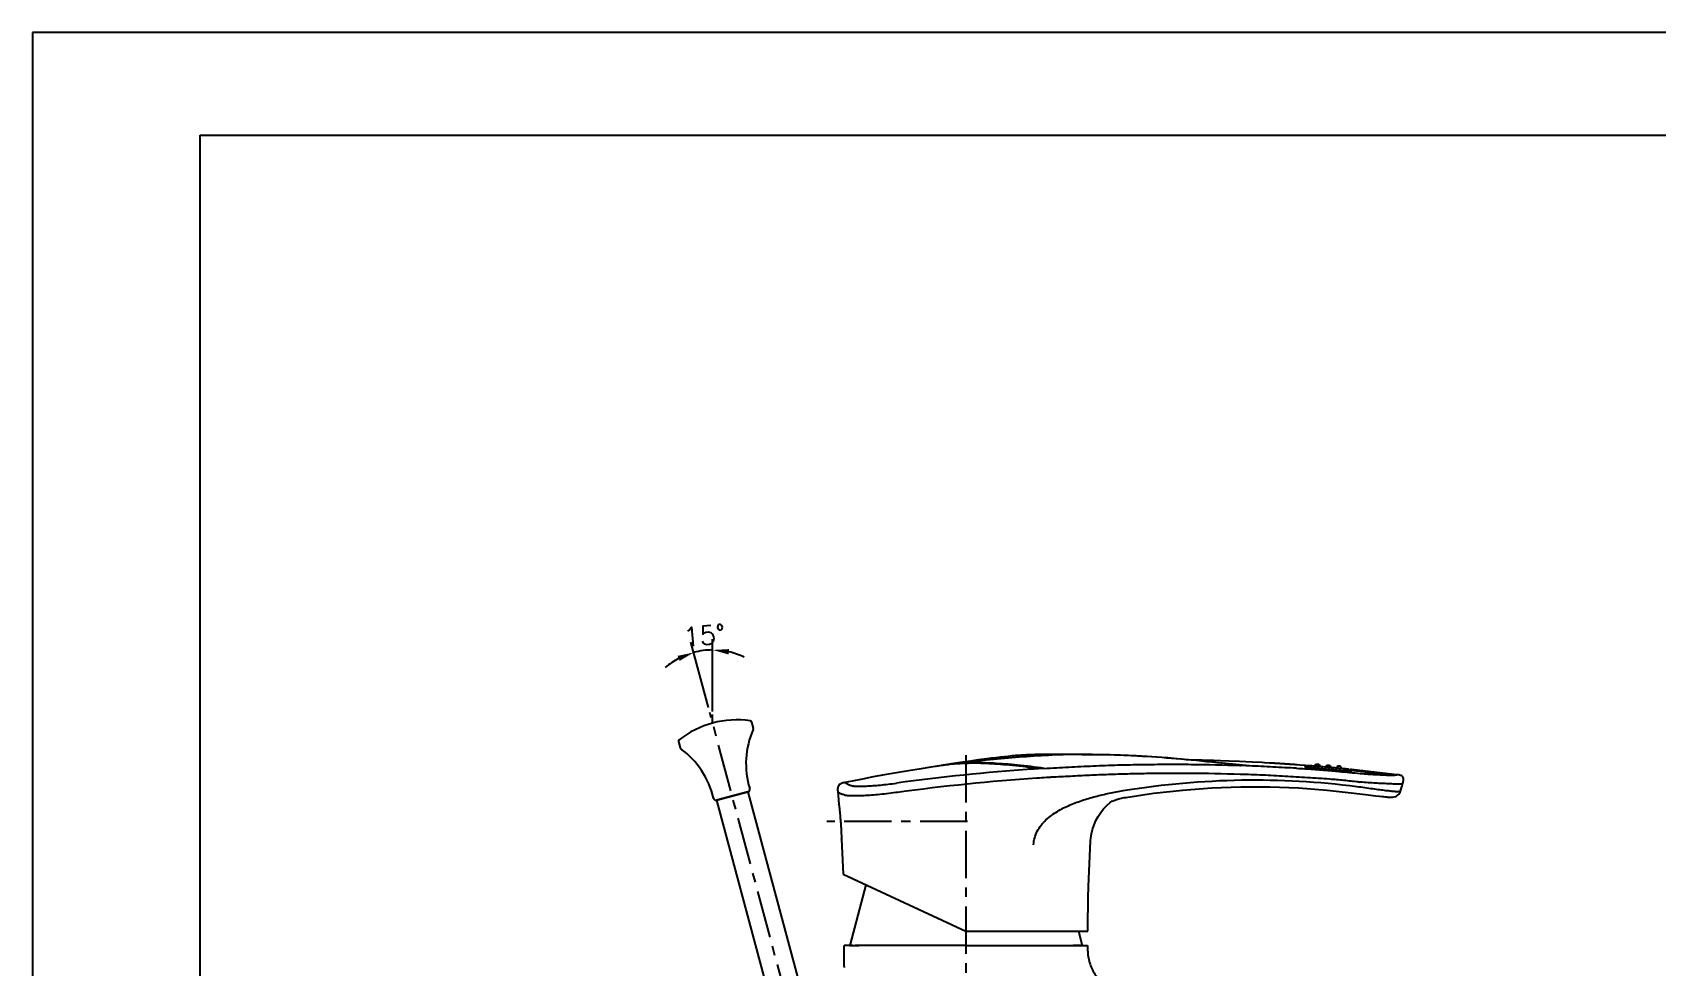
# Model space of a CAD drawing. Extents: x 8253 to 8847, y -4641 to -4221.
# Drawn here: x 8253.4 to 8553.8, y -4393.5 to -4220.5 of the extents above; entities that cross this region are included whole.
import ezdxf

# ---------------------------------------------------------------- set-up
doc = ezdxf.new("R2010")
doc.units = 0
doc.header["$LTSCALE"] = 7
doc.header["$MEASUREMENT"] = 0
doc.linetypes.add('CENTER', pattern=[2, 1.25, -0.25, 0.25, -0.25])
doc.layers.get('0').update_dxf_attribs({"color": 2, "linetype": 'CONTINUOUS'})
for name, color, linetype in [('08_ALL_FEATURES', 7, 'CONTINUOUS'), ('7_ALL_FEATURES', 7, 'CONTINUOUS'), ('CL', 1, 'CENTER'), ('D', 2, 'CONTINUOUS'), ('DWG', 7, 'CONTINUOUS'), ('HT', 3, 'CONTINUOUS')]:
    doc.layers.add(name, color=color, linetype=linetype)
doc.styles.add('GHS', font='ROMANS', dxfattribs={"bigfont": 'GHS'})

# ---------------------------------------------------------------- blocks, each defined once
blk = doc.blocks.new('BORDER')
for p, q in [((1.00000000000004, 1.00000000000004), (0, 1.00000000000004)), ((0, 1.00000000000004), (0, 0))]:
    blk.add_line(p, q)
blk = doc.blocks.new('A$C64ddfe83')
at = {"color": 7, "linetype": 'Continuous'}
for centre, start, end in [((46.62721072028216, 15.82085188850033), 0, 85.6075426342377), ((54.62721072028216, 15.11036807450182), 0, 84.33465805355719), ((55.22721072028071, 15.05378715740153), 84.19860204701243, 180)]:
    blk.add_arc(centre, 0.3, start, end, dxfattribs=at)
for points in [[(46.92815539648291, 15.79719954620123), (46.92721072028144, 15.77346236470112)], [(47.01523212398024, 15.98574591060242), (46.99920350338289, 15.96843085370165), (46.95985836858017, 15.90956056940195), (46.93547814558042, 15.84340595040157), (46.92815539648291, 15.79719954620123)], [(47.25170655798138, 16.07246062600098), (47.18119727218073, 16.06991264520184), (47.11305243638344, 16.05089324190158), (47.05122835618386, 16.01642370260197), (47.01523212398024, 15.98574591060242)], [(48.92721072028144, 16.3776004452011), (48.93058679388196, 16.37758904720249), (48.93441215748317, 16.37754858190237), (48.93869098918367, 16.37746863130087), (48.94338772728224, 16.37733868120267), (48.94849620398236, 16.3771471680011), (48.95401025198225, 16.37688171380069), (48.96025130818089, 16.37650757040137), (48.96579538648075, 16.37610944570042), (48.97319923078248, 16.37548101010179), (48.98130450938334, 16.37466569450044), (48.98868511068213, 16.37380695400134), (48.99937672538363, 16.37236510410185), (49.00945771658007, 16.37078948770068), (49.02063786808139, 16.36879426450105), (49.0331514623831, 16.36624812930131), (49.04594498438382, 16.36329806160211), (49.05908537348296, 16.35989607640295), (49.06497133958328, 16.3582479375018), (49.07166445278199, 16.35627895860125), (49.07949139848279, 16.35384680490097), (49.08889982318215, 16.35073534570256), (49.10052274888221, 16.3466025143025), (49.1152882721799, 16.34087880050174), (49.13461044968062, 16.33255687420206), (49.16072314868143, 16.3197225390013), (49.19722724518215, 16.29842235090109), (49.24965395768231, 16.25973963280194), (49.27265581858228, 16.23908029820086), (49.297973893983, 16.21306231940252), (49.32765813698279, 16.17700296100156), (49.35965189338094, 16.12858775930181), (49.3817636826825, 16.08588295610207), (49.40289610398031, 16.03162452060133), (49.4196130121818, 15.9644335203011), (49.42715389018122, 15.88513880930259)], [(50.44317718388265, 15.8018906988018), (50.4454295814794, 15.81029018830122), (50.46996969608153, 15.87886138140129), (50.49746184897958, 15.93211791500289), (50.52433005778221, 15.97266834270158), (50.54888903488245, 16.0034620512015), (50.57059284048228, 16.02701025070201), (50.59416660928036, 16.04948462720131), (50.63080227568207, 16.07921678500134), (50.65948265008046, 16.09882966250188), (50.68208734938162, 16.11233999060278), (50.70015112848341, 16.12201861700123), (50.72711581028125, 16.13476428030117), (50.75521081588158, 16.1460330036025), (50.77526685238263, 16.15290206870122), (50.79020798607962, 16.15741221150165), (50.80173805178129, 16.16054877420174), (50.81857417978244, 16.16460357390133), (50.83437411358318, 16.16785391950179), (50.84646716238058, 16.16998555490136), (50.86053036278099, 16.17208192740145), (50.87271482138021, 16.17356946910149), (50.88386132748201, 16.17466543010232), (50.89436327298245, 16.17546802310244), (50.90395343748241, 16.17600695050169), (50.9126455836813, 16.17633595640291), (50.92040933528187, 16.1765018836013), (50.92721072028144, 16.17654814460184)], [(50.81244832348239, 15.7692521980025), (50.63294292518185, 15.78515643660285)], [(51.30887887957942, 15.72488077880189), (51.05516600438204, 15.74762986740097), (50.81244832348239, 15.7692521980025)], [(50.92721072028144, 16.17654814460184), (50.93364233978355, 16.17650677710117), (50.94089118048214, 16.17636095460148), (50.9490558580801, 16.17607070660233), (50.9581470313824, 16.17559017150052), (50.96804043978045, 16.17487829020138), (50.97888908548339, 16.17387032040278), (50.99091270678036, 16.17247359960129), (51.0026652479828, 16.17082196980118), (51.01621750768027, 16.16856216040105), (51.02965145908092, 16.1659415396025), (51.04965474158234, 16.16132382640171), (51.06416470578188, 16.15742609780136), (51.08292645138135, 16.15168245300083), (51.10830759888267, 16.14259955870148), (51.12869796618179, 16.13415374960096), (51.15566735538232, 16.12130376950154), (51.1770071641804, 16.10967830590198), (51.20436691418217, 16.09270249600195), (51.23574080978142, 16.07000612700176), (51.25927943958231, 16.05035339560163), (51.28762281178206, 16.02310712120197), (51.32128168398049, 15.98429491650131), (51.35344123558025, 15.93794353070189), (51.37735708928085, 15.89419061860099), (51.40052671618105, 15.83770635270048), (51.41903428638034, 15.76660135000202), (51.42578515038258, 15.71424630400179)], [(51.56915721458063, 15.70138294980279), (51.30887887957942, 15.72488077880189)], [(52.06564388778133, 15.65609699790184), (51.56915721458063, 15.70138294980279)], [(52.2706230594813, 15.63721792040087), (52.06564388778133, 15.65609699790184)], [(52.98048626678064, 15.57098078730269), (52.2706230594813, 15.63721792040087)], [(52.92721072028144, 15.99307472070177), (52.91940903488285, 15.99302545150204), (52.9093509645827, 15.99279793610185), (52.89848025388346, 15.99231956810036), (52.88724439098223, 15.99156427400158), (52.87572985458246, 15.99051404270176), (52.86389679217973, 15.98914300790057), (52.85177232637943, 15.98743073730293), (52.83942102597939, 15.9853651127014), (52.82683030058251, 15.9829235522011), (52.8140189217811, 15.98008805670179), (52.80098036908021, 15.97683440980109), (52.78770733278361, 15.97313552030209), (52.77419401938096, 15.96896166090301), (52.76043656188267, 15.96428037340229), (52.74643982438283, 15.95905886960099), (52.73222976208126, 15.95327013790302), (52.717837602082, 15.94688884800053), (52.70329656918329, 15.9398903145011), (52.6886419779803, 15.93225055230141), (52.67390856608108, 15.92394471310035), (52.65912645388016, 15.91494388110186), (52.64432807257981, 15.90521797320253), (52.62954963547963, 15.8947363963016), (52.61483143338046, 15.88346811560041), (52.60021814778156, 15.87138172890263), (52.58575933298198, 15.85844569040273), (52.5715158277817, 15.84463459790277), (52.55755546998262, 15.82993404580156), (52.54394110137946, 15.81434208970131), (52.53073642508025, 15.79786229490128), (52.51800712218028, 15.78050238900141), (52.50582065168055, 15.76227408700288), (52.49424415888279, 15.74318945880077), (52.483348586582, 15.72326676240118), (52.47320774088075, 15.70252981870181), (52.46389744688349, 15.68100690960273), (52.45549116458278, 15.65873178080074), (52.44805260458088, 15.63574528430036), (52.44394110568101, 15.62110750430293)], [(53.42592640578368, 15.52863589340268), (53.42367288038076, 15.55214185050136), (53.42022798238031, 15.57603315680171), (53.41570662128288, 15.59943381360063), (53.4101650298835, 15.62229298500097), (53.40365919488249, 15.64456412120126), (53.39624480838029, 15.66620495050302), (53.387977227183, 15.68717746210132), (53.37891481588304, 15.7074486167021), (53.36912396988191, 15.72699167560131), (53.35866951538264, 15.74578636800288), (53.34761452308157, 15.76381524310273), (53.33602035017975, 15.78106384930288), (53.32394648167974, 15.79752107760214), (53.31145056318201, 15.81317909230165), (53.29858843437978, 15.82803325700297), (53.28541412508275, 15.84208209320059), (53.27197583778252, 15.85533200840291), (53.25832011677994, 15.86780222000198), (53.24449308788098, 15.87951709660047), (53.23053700748278, 15.89050113040139), (53.21649042918216, 15.90077876100258), (53.20238842958133, 15.91037429390053), (53.18826282348164, 15.91931182720145), (53.1741430063812, 15.92761482400238), (53.16006038018168, 15.93530395840207), (53.14604570488154, 15.94239936880149), (53.13212779098103, 15.94892154820263), (53.11833359318189, 15.95489131250179), (53.10468831038088, 15.96032976610149), (53.09121135028181, 15.96525971510164), (53.07790952028154, 15.96970720200261), (53.06478621658243, 15.9736972501014), (53.0518432779827, 15.97725324500061), (53.03908118328036, 15.98039699510264), (53.02649951468265, 15.98314873230265), (53.01410528147971, 15.98552575340182), (53.00191201978305, 15.98754373820157), (52.98991672498232, 15.98922066020168), (52.97821356018176, 15.99056321110038), (52.96682098228121, 15.99159229160068), (52.9556796003817, 15.99233398630167), (52.94488898428244, 15.99280383550285), (52.93489569638041, 15.99302694910148), (52.92721072028144, 15.99307472550208)], [(53.14306585678059, 15.55561776640207), (52.98048626678064, 15.57098078730269)], [(53.71430696708194, 15.50104630240094), (53.14306585678059, 15.55561776640207)], [(53.95477068288164, 15.47779193860151), (53.71430696708194, 15.50104630240094)], [(54.65682621498127, 15.40890419730204), (53.95477068288164, 15.47779193860151)]]:
    blk.add_spline(points, degree=3, dxfattribs=at)
for points, knots in [([(48.4367699549839, 15.9741917499714), (48.25813504538928, 15.98916225496487), (47.86313891407553, 16.02221976993314), (47.46809343252062, 16.05468272355211), (47.25170686228375, 16.07246433990076)], [0.1076231857567584, 0.1076231857567584, 0.1076231857567584, 0.1076231857567584, 0.6454064371754441, 1.296754150235788, 1.296754150235788, 1.296754150235788, 1.296754150235788]), ([(48.43718713565067, 15.97613253597501), (48.43993802912519, 15.98890680271143), (48.44834861621348, 16.02648722504637), (48.46946891608241, 16.08260035248622), (48.49965424127731, 16.13898962053645), (48.5296852372212, 16.18208187259734), (48.55731802650189, 16.21474925661551), (48.58183901927259, 16.23960286602596), (48.60320134998256, 16.25870470336758), (48.621668576503, 16.27357749170733), (48.63759980246323, 16.28531815065162), (48.65135717074736, 16.29471220937739), (48.66326890180426, 16.30232497584984), (48.68018729205505, 16.31252926866), (48.70128513496456, 16.32398496493443), (48.72545803500725, 16.33528907226264), (48.74463197459772, 16.34318690349392), (48.75957785250648, 16.34873087197502), (48.77149404474221, 16.35277803467488), (48.7840932022591, 16.35674673283211), (48.79746823498681, 16.36056131222176), (48.81122612664512, 16.36401669166935), (48.82300652857521, 16.36666201727621), (48.83384100899275, 16.36884760954308), (48.84427162009706, 16.37071003250639), (48.85473397916212, 16.37235497764141), (48.86399585304389, 16.3736176809407), (48.87264545021389, 16.37463326948273), (48.88024778991894, 16.37540972908209), (48.88708181638322, 16.37600198259952), (48.89364759292403, 16.37648462256311), (48.89946461346699, 16.37684254099258), (48.90523645244866, 16.37712683225254), (48.91041289603345, 16.37732646971017), (48.91520141775254, 16.37746350236648), (48.91961652319878, 16.37754821084309), (48.92356487112374, 16.37759304113024), (48.92604988964376, 16.37759808776082), (48.92721072028144, 16.3776004452011)], [0.008014099899925532, 0.008014099899925532, 0.008014099899925532, 0.008014099899925532, 0.04719338360787872, 0.1235138059254899, 0.1869054109549026, 0.2386755829486276, 0.2807766644756764, 0.3151221617783267, 0.3433337784543648, 0.3667028313924454, 0.3862309976798645, 0.4026889194611876, 0.4166701890501774, 0.4286348621513381, 0.461957939976691, 0.4886305983823853, 0.5086552892776237, 0.524151583328226, 0.5364460357710688, 0.5464055294195667, 0.5637777465921908, 0.5781618207413769, 0.5889553376452881, 0.5999962974761553, 0.6113173169699294, 0.6207392401740756, 0.6317672276547701, 0.6393574879941701, 0.6468653741330306, 0.654692033385899, 0.6599355131225514, 0.6666155399234487, 0.6721755336984792, 0.6772716774944983, 0.6821561505343818, 0.6865467358951557, 0.6905192920105138, 0.6940017773267383, 0.6940017773267383, 0.6940017773267383, 0.6940017773267383]), ([(50.63294292518185, 15.78515643660285), (50.19492014728166, 15.82325351550207), (49.75689736938148, 15.86135059440221), (49.31887459148129, 15.89944767330235), (49.02497877287169, 15.92500929419293), (48.73108295426209, 15.95057091508352), (48.43718713565249, 15.9761325359741)], [0, 0, 0, 0, 1.319029215908757, 1.319029215908757, 1.319029215908757, 2.204045225893101, 2.204045225893101, 2.204045225893101, 2.204045225893101])]:
    blk.add_open_spline(points, degree=3, knots=knots, dxfattribs=at)
at = {"layer": '7_ALL_FEATURES', "color": 7, "linetype": 'Continuous'}
for p, q in [((-5.152009223420464, 18.03560940533316), (-5.466573128192977, 18.01865116898807)), ((-4.823041072617343, 18.051882055026), (-5.152009223420464, 18.03560940533316)), ((-4.479911126407387, 18.06734372336905), (-4.823041072617343, 18.051882055026)), ((-4.104512705242087, 18.08258952980941), (-4.479911126407387, 18.06734372336905)), ((-3.715883718723489, 18.09664509224785), (-4.104512705242087, 18.08258952980941)), ((-3.295112010127923, 18.11001343229691), (-3.715883718723489, 18.09664509224785)), ((-2.842088684505143, 18.12241493657893), (-3.295112010127923, 18.11001343229691)), ((-2.334740682221309, 18.13405444847558), (-2.842088684505143, 18.12241493657893)), ((-1.769489541919029, 18.14447949239366), (-2.334740682221309, 18.13405444847558)), ((12.56015953557653, 17.99058242654974), (-1.769489541919029, 18.14447949239366)), ((-22.50853535102942, 15.78446868791616), (-24.33547443783755, 15.50588792426242)), ((-19.06956691275263, 16.34792896560066), (-23.17447713827278, 15.68298433664859)), ((-18.99282136900729, 16.2813407980484), (-22.50853535102942, 15.78446868791616)), ((-17.88923722873005, 16.53280836216254), (-19.06956691275263, 16.34792896560066)), ((-18.37966983434308, 16.36117443568037), (-18.99282136900729, 16.2813407980484)), ((-16.58843054917088, 16.72995867400277), (-17.88923722873005, 16.53280836216254)), ((-15.20539763069974, 16.93142162134427), (-16.58843054917088, 16.72995867400277)), ((-13.72795713879896, 17.1367126966561), (-15.20539763069974, 16.93142162134427)), ((-8.244702667179808, 17.79821621235715), (-9.673157209304918, 17.64194030443286)), ((-7.797625669518311, 17.84337338898877), (-8.24596463569469, 17.79812782796762)), ((-7.570735239401984, 17.86473525126894), (-7.797625669518311, 17.84337338898877)), ((-7.337540056825674, 17.88564314951327), (-7.570735239401984, 17.86473525126894)), ((-7.098057774805056, 17.90604066270134), (-7.337540056825674, 17.88564314951327)), ((-6.849540522271127, 17.92609270031062), (-7.098057774805056, 17.90604066270134)), ((-6.594674016530917, 17.94551668227905), (-6.849540522271127, 17.92609270031062)), ((-6.324019147614308, 17.96492464955918), (-6.594674016530917, 17.94551668227905)), ((-6.052482700593828, 17.98318102909798), (-6.324019147614308, 17.96492464955918)), ((-5.766716993246519, 18.00113211588723), (-6.052482700593828, 17.98318102909798)), ((-5.466573128192977, 18.01865116898807), (-5.766716993246519, 18.00113211588723)), ((-1.569059894543898, 15.57534394995855), (-2.591637394718418, 15.51478707588649)), ((13.53503377580637, 17.9524653882454), (12.56015953557653, 17.99058242654974)), ((14.49418029537628, 17.91075894637288), (13.53503377580637, 17.9524653882454)), ((15.43568424678961, 17.86568491410253), (14.49418029537628, 17.91075894637288)), ((16.40197450113919, 17.81509431168342), (15.43568424678961, 17.86568491410253)), ((17.34887516256276, 17.76120452870055), (16.40197450113919, 17.81509431168342)), ((18.27716494938795, 17.70418026632069), (17.34887516256276, 17.76120452870055)), ((19.20868027963297, 17.64275115117744), (18.27716494938795, 17.70418026632069)), ((20.20735085024353, 17.57234944284392), (19.20868027963297, 17.64275115117744)), ((21.26652202373225, 17.4928860457785), (20.20735085024353, 17.57234944284392)), ((22.42306881403056, 17.4008954474466), (21.26652202373225, 17.4928860457785)), ((23.67208467769524, 17.29594222071137), (22.42306881403056, 17.4008954474466)), ((25.0922569986069, 17.17026128843099), (23.67208467769524, 17.29594222071137)), ((26.76440128194372, 17.01476748967798), (25.0922569986069, 17.17026128843099)), ((26.75317508901207, 17.08422984759636), (25.93539347845217, 17.09279171769413)), ((27.61051157602196, 17.07109884768397), (26.75317508901207, 17.08422984759636)), ((29.06621776037355, 16.7901889726254), (26.76440128194372, 17.01476748967798)), ((28.46724139674188, 17.05399776175), (27.61051157602196, 17.07109884768397)), ((29.74195230931946, 17.02173368861804), (28.46724139674188, 17.05399776175)), ((31.3168536553203, 16.56436263993055), (29.06621776037355, 16.7901889726254)), ((30.99619810663717, 16.98283020534109), (29.74195230931946, 17.02173368861804)), ((32.63224613502825, 16.92302647175347), (30.99619810663717, 16.98283020534109)), ((31.30993674255296, 16.50270344396085), (31.27764468371606, 16.50905540740314)), ((36.37839095410163, 16.03849101704509), (31.30804200417333, 16.56522653202956)), ((34.55583932616719, 16.84225776359926), (32.63224613502825, 16.92302647175347)), ((36.86484112421022, 16.73425316629255), (34.55583932616719, 16.84225776359926)), ((34.62432341323438, 16.11826469289917), (34.78683881847974, 16.11266550928667)), ((38.65403585926833, 16.64258120078557), (36.86484112421022, 16.73425316629255)), ((39.16242718436843, 16.61482660301226), (38.65403585926833, 16.64258120078557)), ((46.64941240339977, 15.93028985422825), (46.6501861381912, 16.07506581816961)), ((46.65018191417767, 16.07498890952229), (46.65018668429548, 16.11997034607884)), ((46.99262347211334, 15.74914315023307), (46.82567082659079, 15.77297407032711)), ((46.92721072004497, 15.82085431999258), (46.92721072004497, 15.75872663374139)), ((47.1195016334168, 15.73353798459539), (47.0301990764201, 15.74478284906036)), ((47.21898078166851, 15.72166017244126), (47.1195016334168, 15.73353798459539)), ((47.32818438598042, 15.70924450003622), (47.21898078166851, 15.72166017244126)), ((47.43948999774148, 15.7221673164513), (47.29759071332956, 15.73718838877357)), ((47.44654784240265, 15.69639561285112), (47.32818438598042, 15.70924450003622)), ((47.59345308070624, 15.70699821293783), (47.43948999774148, 15.7221673164513)), ((47.573279793658, 15.68324665006912), (47.44654784240265, 15.69639561285112)), ((47.7073920578332, 15.66995591720297), (47.573279793658, 15.68324665006912)), ((47.7572933372212, 15.69199713550006), (47.59345308070624, 15.70699821293783)), ((47.84769846504059, 15.65670366785162), (47.7073920578332, 15.66995591720297)), ((47.95131975132244, 15.67560089954895), (47.7572933372212, 15.69199713550006)), ((47.95132117880712, 15.67561855509666), (47.94905763240968, 15.64754495362831)), ((53.95645255941054, 15.13949572844103), (47.95132117880712, 15.67561856018983)), ((47.95363416376495, 15.64684000710804), (47.95366026733973, 15.6471349214462)), ((51.24600076418574, 15.15496223547052), (51.60906372361205, 15.12071740681677)), ((54.12914314370573, 15.12316067092434), (53.95645260260062, 15.13949617546132)), ((54.29585349858826, 15.1085274108973), (54.12914314370573, 15.12316067092434)), ((54.4528781603949, 15.09582740835867), (54.29585349858826, 15.1085274108973)), ((54.59783784255706, 15.08520198382575), (54.4528781603949, 15.09582740835867)), ((54.72876762135274, 15.0766800272886), (54.59783784255706, 15.08520198382575)), ((54.78850625978521, 15.07319773808376), (54.72876762135274, 15.0766800272886)), ((54.92867437164387, 15.06643055324639), (54.89588259826269, 15.06778525970549)), ((54.927210719492, 15.05378062427008), (54.927210719492, 15.04386757070279)), ((55.2575200715728, 15.1770897731385), (55.25625587038667, 15.06411750987718)), ((55.25753560620797, 15.35225063186044), (55.25752240075235, 15.17704598607634)), ((63.63306905575882, 14.39966877019287), (55.25753484930465, 15.3522502102187)), ((-38.3952601815472, 12.95369162150564), (-38.22383670675481, 12.85696077612192)), ((-37.26721886383166, 12.4260369745225), (-37.21443551756238, 12.40828084543136)), ((-28.88592654086096, 12.84267473915497), (-28.84652893359453, 12.8480843295456)), ((29.41020734671474, 11.95517528224991), (34.79798393969395, 12.14944176952667)), ((34.77957225948194, 12.14911623295302), (40.14725404883939, 12.14562306748667)), ((40.12889411602373, 12.14597201014658), (45.46697776548535, 11.94676339153921)), ((56.84926040344726, 14.63853394397847), (56.88169341198954, 14.63568304543696)), ((61.70686567425582, 14.32879098205558), (61.76482730078715, 14.32593336521495)), ((63.28349948568939, 14.31406087436153), (63.63419054450787, 14.39954047480387)), ((64.72590376622247, 12.76223910373483), (64.37479428556253, 12.67682797916314)), ((64.44154816524679, 11.76532302544183), (64.61333958699106, 12.36365698496775)), ((64.61333958699106, 12.36365698496775), (64.74035915516288, 12.81402599534158)), ((-38.52316964884085, 10.62343526349832), (-38.59627649782487, 10.65240976232417)), ((-28.68374406995281, 11.13204257494908), (-29.01708860009239, 11.08662785248271)), ((13.50022889748652, 10.21403902362181), (18.6683179389729, 10.9727258145922)), ((18.64987224054494, 10.97035119399334), (24.04887877296278, 11.56437146135977)), ((24.03042395592638, 11.56268478454695), (29.42865078706382, 11.95617924773796)), ((45.44868960291933, 11.94778156321809), (50.74780741970608, 11.55546290919847)), ((50.72961104258866, 11.5571457836686), (55.76193356108706, 11.00261949621745)), ((55.7619238252737, 11.00261602151113), (58.34713600307441, 10.67481295094149)), ((58.34713600307441, 10.67481295094149), (59.68044886350253, 10.51140677788317)), ((59.68044886350253, 10.51140677788317), (60.4147803920423, 10.42527563188014)), ((60.4147803920423, 10.42527563188014), (60.88495834677451, 10.37270479722611)), ((60.88495834677451, 10.37270479722611), (61.1613716039501, 10.34322742920449)), ((61.1613716039501, 10.34322742920449), (61.4094181233595, 10.31804942519193)), ((61.4094181233595, 10.31804942519193), (61.63057521214796, 10.29698870023094)), ((61.63057521214796, 10.29698870023094), (61.82657454074797, 10.27985093159623)), ((62.82258934832498, 10.27542931739845), (63.14987068511982, 10.33261661982942)), ((63.9973441793918, 11.32778015400072), (64.33081321528152, 11.3858413714097)), ((64.33081321528152, 11.3858413714097), (64.44154816524679, 11.76532302544183)), ((-39.5224803832898, 8.96797814769343), (-39.52413716432784, 8.979867234918856)), ((-39.5162470861178, 8.91589749238301), (-39.52390650945745, 8.979864303755676)), ((-39.03902260750328, 2.479867235195343), (-39.0400971646668, 2.5135074803311)), ((-39.03910115446342, 2.479867235195343), (-38.71102269198309, -3.99310836848781)), ((6.619954690067971, -6.293546401584535), (7.006356726509694, 2.137678104996667)), ((-38.71102269198309, -3.99310836848781), (-16.02852067581989, -14.57013276429825)), ((6.528005227002723, -14.57013276429825), (6.591145921171119, -7.685535205115229)), ((-16.02852067581989, -14.57013276429825), (6.527829174527142, -14.57013276429825))]:
    blk.add_line(p, q, dxfattribs=at)
for points in [[(-24.33547443783755, 15.50588792426242), (-26.64851580360119, 15.13568798902816), (-28.89827861166123, 14.75666748214826), (-31.07334477714176, 14.37245339155743), (-33.1745075547442, 13.98480285621736), (-35.18242918531905, 13.59943308594484), (-37.0857717337276, 13.22103073378639), (-38.39492361882731, 12.95365683874661)], [(-9.673157209304918, 17.64194030443286), (-10.52126974473504, 17.54368000057548), (-11.35223748841236, 17.44352393469853), (-12.16415973046242, 17.34202378463488), (-13.72795713879896, 17.1367126966561)], [(46.64941240339977, 15.93028985422825), (46.64926102195022, 15.95170048960972), (46.64920793085912, 15.97291630441578)], [(46.6495574526416, 16.03108731838256), (46.64995883614029, 16.06225855906632), (46.6501861381912, 16.07506581816961)], [(47.0301990764201, 15.74478284906036), (46.95144943967898, 15.75531386180046), (46.91614413563366, 15.76028479166234), (46.88360563833703, 15.76504039300744), (46.85392455467809, 15.76956231690383), (46.82715234508942, 15.77383736805314), (46.80342314441077, 15.77783264327991), (46.78271864679846, 15.78153379919786), (46.76552890217135, 15.78482205524597), (46.75200753221725, 15.78761761225724), (46.74273891982011, 15.7897153627182), (46.73921559692099, 15.79058471834833)], [(47.00613266784785, 15.77239001254748), (46.95971402053692, 15.77878683237032), (46.92721072004497, 15.78349204267397)], [(47.29759071332956, 15.73718838877357), (47.1695294454621, 15.75181275120667), (47.11111493439967, 15.75888242209294), (47.05662057044538, 15.76574766870726), (47.00613266784785, 15.77239001254748)], [(54.08004852252634, 15.09492248255083), (53.23419520790776, 15.17333436535228), (47.84769846504059, 15.65670366785162)], [(55.1424285770845, 15.04741570177976), (55.14501929582184, 15.0478904277752), (55.1415768490624, 15.04745547054881), (55.13015314572112, 15.04637921667563), (55.11259066877392, 15.04521755783026), (55.08890799324581, 15.04417704682237), (55.05990218384977, 15.0434235939374), (55.02556411944533, 15.04303538286149), (54.98618060157605, 15.04306826570792), (54.9418101035626, 15.04356760685005), (54.89265787778277, 15.04457750832626), (54.83876794235402, 15.04613226772017), (54.78024621790246, 15.0482534369421), (54.71723160429246, 15.05095924561283), (54.64991856898268, 15.05427405229966), (54.57849723353138, 15.05821309445855), (54.50318047281326, 15.06277951915945), (54.42427937077446, 15.06797656743402), (54.34214315964346, 15.07380346968966), (54.25712103858677, 15.08024676134482), (54.16961242519756, 15.08729268069692), (54.08004852252634, 15.09492248255083)], [(54.89588259826269, 15.06778525970549), (54.84424360322737, 15.07023638765349), (54.78850625978521, 15.07319773808376)], [(-38.39509208434174, 12.95373018633654), (-38.5683592232017, 12.91685396594949), (-38.76473298081692, 12.86923443456726), (-38.94502238909627, 12.81471679150673), (-39.1115876236654, 12.74831050827015), (-39.26456551938463, 12.66557631762953), (-39.40674024390319, 12.55984949580125), (-39.52755595098279, 12.43226068064359), (-39.6217280537312, 12.28391105354785), (-39.6885212602283, 12.11885066736977), (-39.72922773965547, 11.94610627828479), (-39.74857072867599, 11.76293413003987), (-39.75032183260919, 11.56987468126135), (-39.73922058480821, 11.36306672554019), (-39.52390807920165, 8.979867234918856)], [(63.57176017155143, 14.38435132812265), (63.62886495954444, 14.39798374433849), (63.63499516064621, 14.39942626878292)], [(64.74035915516288, 12.81402599534158), (64.7836062263741, 12.97478843985846), (64.82104374866321, 13.1302941232625), (64.8505863286482, 13.28258687176822), (64.86903855742275, 13.43177244588696), (64.87232600323478, 13.57861330536798), (64.85654631419311, 13.72013733018503), (64.81702784101799, 13.85581590817856), (64.75110289794247, 13.97746339160039), (64.6591435238297, 14.08077776458776), (64.54554041346273, 14.16518751447984), (64.41879593746125, 14.23056384297342), (64.28078027496667, 14.28107788724265), (64.13520491966483, 14.31945904238637), (63.98291084783705, 14.34958967807142), (63.82481478354748, 14.37432523185817), (63.65971315794013, 14.39631487291445), (63.63307067375717, 14.39968148542357)], [(10.00384671068605, 8.682805657334029), (10.61957750614238, 9.235763416034388), (10.95338899242779, 9.489796326806754)], [(10.95338898953378, 9.489796324603958), (11.35036032701464, 9.651659901986932), (11.79377275236038, 9.807353956863153), (12.25452114504151, 9.94516160607418), (12.73165409731882, 10.06446386428979), (13.22360894778831, 10.16576557938788), (13.50007670575724, 10.21418769997217)], [(61.82657454074797, 10.27985093159623), (61.91581340724224, 10.27268540619662), (61.9995732829193, 10.26642267552052), (62.07842923897988, 10.26102265582267), (62.15277012660954, 10.25646924863941), (62.22335328745976, 10.25273901224682), (62.29084595664608, 10.2498399578526), (62.35586967469862, 10.24781258065741), (62.41877364337415, 10.24673496786818), (62.48154670555232, 10.2467251050457), (62.54491525037884, 10.2480283688983), (62.61294370207906, 10.25118495642346), (62.68831486961426, 10.25717068232734), (62.77455413832649, 10.26768604611243), (62.8238288581415, 10.27562051844689)], [(63.14987068511982, 10.33261661982942), (63.34690297330235, 10.38085251521807), (63.53230603402335, 10.45366174223273), (63.70797106497776, 10.55139322317518), (63.86897869573295, 10.67172537519036), (64.01236321974284, 10.81240422008523), (64.13570368932415, 10.97103589162543), (64.23662697744294, 11.14451077201193), (64.31358103232196, 11.33017827215917), (64.33116339492699, 11.3857455321031)], [(7.006369370610628, 2.137677325217737), (7.052498475728498, 2.662808228216818), (7.178764082978887, 3.471376811727168), (7.377777403533401, 4.29154475991345), (7.650097344005189, 5.104709801094941), (7.995565863144293, 5.90077536415447), (8.410210593916418, 6.666329253426738), (8.888886512366298, 7.391555161366341), (9.423476266143552, 8.066434901242246), (10.00384671068605, 8.682805657334029)], [(6.591145921171119, -7.685535205115229), (6.605529339161876, -6.893653819593965), (6.615194328733196, -6.503543388238541), (6.621336262112891, -6.293536569233765)]]:
    blk.add_lwpolyline(points, dxfattribs=at)
for centre, radius, start, end in [((22.21458749361773, -359.2690269414688), 375.60407722316, 93.99861479912303, 97.81320851769428), ((19.8107882854747, -324.2122724145102), 340.4650786214399, 93.84303472581853, 94.00640004450165), ((3.843215483582753, -84.80203669188813), 100.5230276556, 93.67023009980596, 93.90823996727683), ((-33.00975097798073, -568.340708045429), 588.3724353228799, 83.38325768107426, 83.72456596822398), ((26.43631402603205, -212.1204888464508), 229.08906226292, 84.93803369230316, 86.81562393700776), ((19.73543638895353, -334.2714452654127), 351.42360181992, 85.60754262399423, 86.83102659873248), ((51.55570022860047, 15.97028346996194), 4.90645082462, 180.467036314723, 181.8120678983022), ((46.62721072060958, 15.82085188922611), 0.29999999944, 0, 85.6075426342377), ((46.63241432463838, 15.77575588593572), 0.29479646654, 0.0405169210193899, 7.423023708077646), ((-53.99274836420227, -1148.290129432042), 1168.3930590563, 84.69888009230186, 84.99437755164209), ((55.22721071895648, 15.05378715714869), 0.29999999944, 84.19860204711613, 180), ((55.22719464328111, 14.87855487871821), 0.30007118294, 84.19974146149883, 146.5941303897798), ((18.42660724891903, -291.7107201685958), 309.09002608592, 81.93988517342504, 83.15641885867379), ((23.16880195552221, -370.4044047062143), 385.04399221426, 93.88283016147756, 97.73934202622357), ((63.52354895733151, 86.58404922462614), 73.8481624507, 264.5264629483224, 264.8259153872201)]:
    blk.add_arc(centre, radius, start, end, dxfattribs=at)
for points, knots in [([(3.273717831609247, 18.15884830031973), (1.465244692160923, 18.09483168719999), (-2.152012381156965, 17.92316918570396), (-9.379389473244373, 17.41204245841618), (-14.78562558227713, 16.82622192317467), (-18.37966983434308, 16.36117443568037)], [0, 0, 0, 0, 0.2497758104, 0.4997865525, 1, 1, 1, 1]), ([(3.273858016757003, 18.15832294198299), (2.280624890197942, 18.16162258992517), (0.3137920750814374, 18.16398300939727), (-3.52811572750943, 18.12497749431895), (-6.378921364470443, 17.99465470949326), (-8.24458800903085, 17.79827273497904)], [0, 0, 0, 0, 0.2584763015, 0.5118043333, 1, 1, 1, 1]), ([(31.27764468371606, 16.50905540740314), (28.77059019059379, 16.78400855065229), (23.86666002385755, 17.28525113719479), (16.68411011923308, 17.83017498002118), (9.854439800947148, 18.100168290699), (5.427736172823643, 18.15116702282648), (3.273850157995184, 18.15832241366115)], [0, 0, 0, 0, 0.2695754859, 0.5268556363, 0.769778705, 1, 1, 1, 1]), ([(-18.99282136900729, 16.2813407980484), (-19.43430027017166, 16.23062962946096), (-20.29174473763123, 16.12905464337928), (-21.14773920039443, 16.01415760115742), (-21.56153675737005, 15.94776788380659)], [0, 0, 0, 0, 0.5146457450999999, 1, 1, 1, 1]), ([(-18.37966983434308, 16.36117443568037), (-18.8761198041102, 16.30680071158531), (-19.83890928314213, 16.19810705798409), (-20.79988072161359, 16.07153566521265), (-21.26333275382785, 15.99617900363774)], [0, 0, 0, 0, 0.515418754, 1, 1, 1, 1]), ([(-2.592718228210288, 15.51497421038766), (-4.19641097458225, 15.73662004346806), (-6.549575173507037, 16.02528157941379), (-9.616237648275273, 16.30194521202611), (-11.73612578085886, 16.43770842537015), (-13.42330823577504, 16.51338422269873), (-14.70813491172885, 16.52080168820066), (-15.6232132517689, 16.50223093030763), (-16.50741956054844, 16.46891160148334), (-17.62838735164405, 16.41102032279559), (-18.45378108821023, 16.34325850758432), (-18.99282136900729, 16.2813407980484)], [0, 0, 0, 0, 0.2951061038, 0.4320305788, 0.5612165253, 0.6823027418000001, 0.7398121018000001, 0.795390873, 0.8491286911, 0.9010955539, 1, 1, 1, 1]), ([(-1.56853539977601, 15.57525168953543), (-3.205956336263625, 15.79890644414081), (-5.60987993580784, 16.09089734098779), (-8.744425056102045, 16.37171487436535), (-10.91571150598611, 16.51037876263399), (-12.64582847755082, 16.5872757894158), (-13.96501306296705, 16.59586765946551), (-14.90592610618478, 16.57826198982912), (-15.81602722986281, 16.54583933688082), (-16.97164483735833, 16.48896281105954), (-17.82310363735451, 16.42213239352532), (-18.37966983434308, 16.36117443568037)], [0, 0, 0, 0, 0.2939117636, 0.4305461147, 0.5596427425, 0.6808346298000001, 0.7384723639, 0.7942280282999999, 0.8481892631999999, 0.9004253315999999, 1, 1, 1, 1]), ([(-1.569055835636391, 15.57535061237832), (-0.8134843470252235, 15.61987459750344), (0.6980997341961483, 15.6985903786026), (3.720703074293851, 15.84987164827726), (6.742177206579072, 16.00764244526181), (9.764244718469854, 16.13022970835118), (12.78489367590373, 16.22281886276869), (16.55887695596175, 16.30004228211146), (21.08455893073551, 16.34035025076264), (27.10663360740728, 16.31973558792924), (31.61952024327911, 16.22162689410288), (34.62432531569357, 16.11824323754081)], [0, 0, 0, 0, 0.0627054118, 0.1253981063, 0.2507282734, 0.3133627644, 0.3759690054, 0.5010946721, 0.6260832136, 0.7509136431, 1, 1, 1, 1]), ([(36.37796862830146, 16.03863127330806), (36.11296432723611, 16.05341787062025), (35.58282271288772, 16.08328245147095), (35.05221840453305, 16.10356099613091), (34.78682489672065, 16.11268623314936)], [0, 0, 0, 0, 0.4998739724, 1, 1, 1, 1]), ([(45.05976209020446, 15.58578921735716), (44.3373186887693, 15.62327115152402), (42.89187118343398, 15.7003898111052), (40.72222168224835, 15.8080111071813), (38.55085835925274, 15.92377080962433), (37.10240381140466, 15.99820335569348), (36.37798147816648, 16.03862365586065)], [0, 0, 0, 0, 0.2496375342, 0.4995067896, 0.7496260454000001, 1, 1, 1, 1]), ([(45.05781581519841, 15.58588365201103), (46.09141257960437, 15.53225701299925), (47.64129587302887, 15.45367019024525), (49.70343475101254, 15.29736512566706), (50.73210686688981, 15.20324920012172), (51.24603551645851, 15.15491136687888)], [0, 0, 0, 0, 0.5004930921, 0.750380473, 1, 1, 1, 1]), ([(46.65018188114482, 16.0749884954912), (46.71699877571518, 16.06985819331567), (46.85133575367945, 16.0115510099622), (46.91610534980282, 15.88034797797991), (46.92474019919609, 15.81384184482704)], [0, 0, 0, 0, 0.4998106206, 1, 1, 1, 1]), ([(46.82567082659079, 15.77297407032711), (46.80068861087057, 15.77691161385701), (46.75825149227603, 15.78412086538992), (46.70124726543872, 15.7949436250401), (46.67234095799358, 15.80391613695792), (46.65180935567332, 15.81044462530372), (46.65170103482524, 15.81511106504149)], [0, 0, 0, 0, 0.4207865662, 0.7298873068, 0.9223386320999999, 1, 1, 1, 1]), ([(47.95363416376495, 15.64684000710804), (47.86413804100448, 15.65476661304092), (47.54338834978262, 15.68476765542255), (47.22293978821108, 15.71876259377132), (46.99262347211334, 15.74914315023307)], [0, 0, 0, 0, 0.2788895629, 1, 1, 1, 1]), ([(51.60905157986417, 15.12068789204022), (52.04833266472997, 15.07917910282231), (53.79463310405117, 14.91309945782086), (55.54131492689339, 14.75068232774174), (56.84944609525701, 14.63833908278866)], [0, 0, 0, 0, 0.2515345046, 1, 1, 1, 1]), ([(54.8535893148146, 15.04443028737114), (54.78860680062644, 15.04657423533172), (54.48869384952559, 15.06008255985762), (54.1892995258022, 15.08363372942222), (53.9551447312042, 15.10558712721649)], [0, 0, 0, 0, 0.2165821783, 1, 1, 1, 1]), ([(55.25625698037766, 15.06412890939646), (55.25624365047406, 15.06089098596385), (55.24556649883016, 15.05413465710262), (55.22615747743839, 15.05040948039641), (55.1925284896206, 15.04563732330826), (55.12439486919175, 15.04158161132909), (55.00957348086376, 15.04023262241935), (54.91044311524456, 15.04255452786128), (54.8535893148146, 15.04443028737114)], [0, 0, 0, 0, 0.0238651705, 0.0747611222, 0.156260133, 0.2684522698, 0.5807334498, 1, 1, 1, 1]), ([(-38.22611054778827, 12.85650821160198), (-38.20102871579729, 12.84052069722929), (-38.14845270463411, 12.80554738134924), (-38.02271617935185, 12.73988562544946), (-37.83304731306998, 12.65515963030884), (-37.56586387489369, 12.54681949140468), (-37.37114171163557, 12.46898617235092), (-37.26535828083433, 12.42657778876855)], [0, 0, 0, 0, 0.0846487481, 0.1795379952, 0.403193069, 0.6756573487, 1, 1, 1, 1]), ([(-37.21709846624435, 12.40793576611577), (-37.1709860692572, 12.38949853602935), (-37.05886413451663, 12.35100265924666), (-36.85359066900128, 12.31768470963834), (-36.5880639508905, 12.29037806626548), (-36.11372439919069, 12.26535199233876), (-35.38178253311344, 12.26289032088789), (-34.35455681771418, 12.29767349489521), (-33.15328301757836, 12.37233672377442), (-31.81633810955827, 12.48769832439393), (-30.3777416674493, 12.64272975932363), (-29.39148350028699, 12.77318719968571), (-28.88592030006839, 12.84271895801612)], [0, 0, 0, 0, 0.0177928233, 0.0423143211, 0.074278033, 0.1134495983, 0.2124178282, 0.3364172264, 0.481642406, 0.6435906096, 0.8171614425, 1, 1, 1, 1]), ([(34.6357667888733, 14.46149121957387), (31.51880226589128, 14.55725093915498), (26.05538055879151, 14.65632014157563), (19.41716479535535, 14.63418675173853), (14.7232360095004, 14.55251085972668), (11.19888181616989, 14.4609150307424), (7.674015955060895, 14.31339672022114), (4.736417052503384, 14.16759574438584), (2.385265948389133, 14.05567157146834), (0.915376233861025, 13.98505772997123), (-0.2601724107298651, 13.91876804543972), (-1.436170137465524, 13.85582584974145), (-2.317401364569378, 13.79544793647619), (-2.904943285750051, 13.7555519151847)], [0, 0, 0, 0, 0.2490650847, 0.4363729863, 0.5301586525, 0.6240162919, 0.7179449159, 0.8119226686, 0.8589273083, 0.9059410936, 0.9294549256999999, 0.9529657822, 1, 1, 1, 1]), ([(13.37500198766793, 11.51402867661636), (20.4794315430554, 12.66462152400891), (34.80363356769521, 13.93657487544078), (49.16214928038971, 13.14530686440958), (56.23205990302813, 12.23907769387552)], [0, 0, 0, 0, 0.5024169169, 1, 1, 1, 1]), ([(51.22164160029934, 13.57076030101416), (50.5342789719798, 13.62565252294553), (49.15737313549471, 13.72033853119319), (47.08922051285481, 13.83211080954607), (45.01935287459492, 13.95272632650995), (42.94819554118294, 14.0838684924729), (40.87470303335431, 14.21029838185314), (38.79772201333981, 14.31347623239526), (36.71765754507942, 14.3935465777231), (35.3299894568263, 14.44036020013118), (34.63577697937581, 14.46168795780068)], [0, 0, 0, 0, 0.124536341, 0.2492448463, 0.3740630624, 0.498997011, 0.6240555114999999, 0.7492385134999999, 0.8745626120000001, 1, 1, 1, 1]), ([(56.47945823729242, 13.07276524672307), (55.60392869041971, 13.15665735223411), (53.85231613573706, 13.33258185432896), (52.09977201825677, 13.50069417749728), (51.22164822718332, 13.57082069966964)], [0, 0, 0, 0, 0.4996080863, 1, 1, 1, 1]), ([(56.2320324481916, 12.23907224050163), (56.73068816409068, 12.16492890391055), (57.69891731984535, 12.02296907350501), (59.09598747462587, 11.82515969774067), (60.37064711481071, 11.65284871140284), (61.48977376656694, 11.51123987092251), (62.31209965046583, 11.41737868196469), (62.87105452952528, 11.36253370401937), (63.20932473436551, 11.33400158428958), (63.49039062891825, 11.31590959862478), (63.71302355423541, 11.30772433180209), (63.87543925429782, 11.31018668652359), (63.96436188823282, 11.31831889022396), (63.99730896989786, 11.32760373830934)], [0, 0, 0, 0, 0.1932453687, 0.3751067426, 0.5408620495, 0.6862850806999999, 0.8075055603, 0.8581022359, 0.9015716192000001, 0.937615402, 0.9660819498000001, 0.9868788586, 1, 1, 1, 1]), ([(64.37479880931642, 12.6768449946012), (64.34280501250032, 12.6696098096927), (64.25785494362208, 12.66147357247792), (64.10174173794076, 12.65491293027844), (63.88771213549626, 12.65354832543198), (63.49073581492848, 12.65896390007947), (62.86197082912986, 12.68202883234153), (61.95961135875405, 12.72333509215059), (60.87665648379334, 12.76755377941845), (59.6414769831099, 12.82662781417275), (58.2864523296812, 12.91498171924286), (57.34761588882975, 12.99307197455164), (56.86377602337598, 13.0368821307693)], [0, 0, 0, 0, 0.0130794434, 0.0338796652, 0.0623613841, 0.09838128800000001, 0.1921957153, 0.3132129006, 0.4585780234, 0.6243725712, 0.8062829890000001, 1, 1, 1, 1]), ([(56.88171724988933, 14.6355579453575), (57.34726419790968, 14.59573528431611), (58.44448783530243, 14.50969430833902), (60.05343413733499, 14.4141875270343), (61.19631835398468, 14.3541484624493), (61.70686567425582, 14.32879098205558)], [0, 0, 0, 0, 0.2899075628, 0.6828359271, 1, 1, 1, 1]), ([(61.76450333141111, 14.32598282408981), (61.96046500701777, 14.3163968793433), (62.30750257305772, 14.30108540626497), (62.75919437986886, 14.2892126817369), (63.06903517239698, 14.29140219983492), (63.22919933773665, 14.30116875129715), (63.28294648956944, 14.31413155748123)], [0, 0, 0, 0, 0.3871848616, 0.6857307873999999, 0.8908908729999999, 1, 1, 1, 1]), ([(-39.5508303697643, 11.06781968841642), (-39.57529765382787, 11.08364291814178), (-39.60971977952431, 11.10438701177736), (-39.65302890298335, 11.12690993091928), (-39.67715388394572, 11.13781101655877), (-39.69517498074129, 11.14581396473477), (-39.70946650411497, 11.14957307075929), (-39.715465090012, 11.15357474424491), (-39.72090354751708, 11.15286639155784), (-39.72098085494508, 11.15376003468373)], [0, 0, 0, 0, 0.4571353325, 0.6292884686, 0.7664722965, 0.8705478412000001, 0.9432026554, 0.9859275738, 1, 1, 1, 1]), ([(-38.5962838612686, 10.65250045809626), (-38.7896725143728, 10.72922844788081), (-39.11285337169102, 10.85356151139968), (-39.43394268127304, 10.99225987002683), (-39.5508335320701, 11.06785419176413)], [0, 0, 0, 0, 0.5991321163000001, 1, 1, 1, 1]), ([(-29.01726009074628, 11.08673991219803), (-29.58203488955769, 11.00994783820897), (-30.69261181494949, 10.87053542461035), (-32.31571176407306, 10.70319782432307), (-33.83308976310218, 10.58032644191371), (-35.1992940258715, 10.50209839414129), (-36.37368760034587, 10.46653819602761), (-37.32097642205918, 10.47191852816286), (-37.95569722270739, 10.50851508693268), (-38.32803981559846, 10.56475121525546), (-38.46696308360697, 10.60183440753281), (-38.52319660079229, 10.62357196375342)], [0, 0, 0, 0, 0.179091158, 0.351661091, 0.5126597649, 0.6573835084, 0.7816075453, 0.8817467904, 0.9550356445999999, 0.98105664, 1, 1, 1, 1]), ([(-3.525835391694272, 1.448544093384044), (-3.502424679063552, 1.885876426726099), (-3.364721291793103, 2.759249277403796), (-2.878122394504317, 3.99036118398908), (-2.153976644454815, 5.096836855189395), (-1.253724086309376, 6.062784176543573), (-0.2346271024216549, 6.899967493276563), (1.234826859865279, 7.866444122677422), (3.207138574383862, 8.843771195204681), (5.680499172471173, 9.757108636991688), (8.213635894346226, 10.48170351495173), (10.78238900930592, 11.0632312342841), (12.50975971001753, 11.37409543096692), (13.37497253636684, 11.51422007324254)], [0, 0, 0, 0, 0.0624035973, 0.1248429325, 0.1872245175, 0.2497035976, 0.3122822197, 0.3747124015, 0.4999680832, 0.6248653947, 0.7499933471, 0.8751116885, 1, 1, 1, 1]), ([(-39.52390650945745, 8.979864303755676), (-39.52227675656468, 8.974848949297666), (-39.52220317276806, 8.953405631755231), (-39.51425256889343, 8.907089856982566), (-39.50637615589221, 8.829261643322752), (-39.49317783077277, 8.721947656775228), (-39.47762831397267, 8.585619819210478), (-39.45081468715944, 8.3505059129875), (-39.41211437082529, 7.996860559846027), (-39.3618751215472, 7.510868984207264), (-39.30872040184477, 6.956691908641005), (-39.25597558479785, 6.355433967159115), (-39.22324031120661, 5.941109545607105), (-39.20748894059943, 5.729867235064376)], [0, 0, 0, 0, 0.0048445464, 0.0193440721, 0.0433297741, 0.07657379, 0.1187243226, 0.1693592121, 0.2939727122, 0.4455345699, 0.6181975556, 0.8054019084999999, 1, 1, 1, 1]), ([(-39.20748894059943, 5.729867235064376), (-39.19176077293378, 5.518936061800559), (-39.16272969818237, 5.104960313668926), (-39.1257825940047, 4.503585715056033), (-39.09626603124343, 3.948828627957482), (-39.07393662707909, 3.46264821857585), (-39.05998728998384, 3.108091132415211), (-39.05152425636334, 2.874005745868999), (-39.04716238549008, 2.735606830397955), (-39.04322630496608, 2.634313776687122), (-39.04207752645743, 2.54327024275517), (-39.03854351779592, 2.520737493809065), (-39.04017386757914, 2.474757042224155), (-39.03910000637552, 2.47986973202751)], [0, 0, 0, 0, 0.1949685425, 0.382513327, 0.5553893689, 0.706960763, 0.8313723346999999, 0.8818543340999999, 0.9238346408, 0.9569210334, 0.9807729656999999, 0.9951844765000001, 1, 1, 1, 1])]:
    blk.add_open_spline(points, degree=3, knots=knots, dxfattribs=at)
for points in [[(46.65170301094622, 15.81513522042042), (46.68492009719921, 15.81241686417161), (46.71807791757601, 15.80383127809), (46.74857900974894, 15.79039819092395)], [(55.25625698037766, 15.06412890939646), (55.21157573878736, 15.06846818696613), (55.16479434389476, 15.06239176782219), (55.12270462619927, 15.04678093038638)]]:
    blk.add_open_spline(points, degree=3, dxfattribs=at)

msp = doc.modelspace()

# ---------------------------------------------------------------- linework, layer by layer
at = {"color": 4}
for p, q in [((8284.435459053728, -4239.549891481678), (8833.435459053728, -4239.549891481678)), ((8284.435459053728, -4629.549891212057), (8284.435459053728, -4239.549891481679))]:
    msp.add_line(p, q, dxfattribs=at)
at = {"color": 7, "linetype": 'Continuous'}
for p, q in [((8426.000165342062, -4389.418490925238), (8405.496018945465, -4389.418490925238)), ((8447.517441716915, -4389.418490925238), (8445.81199767987, -4389.418490925238)), ((8446.300165342065, -4389.418490925238), (8447.517441716915, -4389.418490925238))]:
    msp.add_line(p, q, dxfattribs=at)
at = {"layer": '08_ALL_FEATURES', "color": 7, "linetype": 'Continuous'}
for p, q in [((8405.090315589638, -4389.418527875081), (8403.490302897262, -4389.418527875081)), ((8403.468352868062, -4393.313203141082), (8403.469438770466, -4393.278435967082))]:
    msp.add_line(p, q, dxfattribs=at)
for centre, radius, start, end in [((7678.783665326464, -4389.418460621682), 724.7066375708, 359.7591671163683, 359.9999946828829), ((8422.488827414862, -4393.881626905682), 19.0289662768, 178.288234492715, 178.8953006862238), ((8373.482814551862, -4392.338510784883), 30.0013514754, 358.2047240637842, 359.7591375194892)]:
    msp.add_arc(centre, radius, start, end, dxfattribs=at)
msp.add_open_spline([(8448.490302897262, -4389.418490268881), (8448.490303162063, -4389.810611788682), (8448.479422770266, -4390.398117283681), (8448.533258921467, -4391.180537649881), (8448.653945986465, -4391.955134002481), (8448.905791194462, -4392.904921719082), (8449.528338256263, -4394.344777750282), (8450.692832603065, -4395.950371737681), (8452.274850496862, -4397.147868597882), (8453.702798525865, -4397.799169995082), (8454.835538602267, -4398.126190312281), (8455.810555654461, -4398.257729320081), (8456.594294416664, -4398.276237820683), (8457.181991313664, -4398.245974962681), (8457.765314900265, -4398.179376274682), (8458.544826601865, -4398.096397450081), (8459.518851231463, -4397.996945679482), (8460.689352593865, -4397.878574156883), (8462.249647225664, -4397.725035603082), (8464.200807348265, -4397.539928171682), (8466.543119945065, -4397.329089744482), (8469.089151641463, -4397.111964693282), (8472.009547285867, -4396.879759924683), (8475.269208693462, -4396.639993372282), (8479.803011059266, -4396.340331841282), (8485.441828271065, -4396.024821980882), (8492.217564288265, -4395.739759517683), (8498.997919257064, -4395.547819437681), (8505.779361980865, -4395.449272261281), (8512.564227850064, -4395.444222857082), (8519.348351610664, -4395.532262187082), (8524.998995417263, -4395.684370688281), (8528.951862476464, -4395.830122787682), (8531.206820133862, -4395.925649263681), (8532.899344843863, -4396.006459055281), (8534.593806886463, -4396.083852562082), (8536.288301594064, -4396.174259954281), (8537.975255126465, -4396.370539649683), (8539.086344746065, -4396.590242969482), (8539.637483969462, -4396.719085508083)], degree=3, knots=[0, 0, 0, 0, 0.0121652326, 0.0182164331, 0.0243043771, 0.0364659493, 0.04858303980000001, 0.0728239973, 0.0970659983, 0.1092009033, 0.1213685048, 0.1335091067, 0.1396062801, 0.1456711256, 0.1517487845, 0.1578180207, 0.1699922137, 0.1821236963, 0.1943171616, 0.2186327168, 0.2429283385, 0.2672789199, 0.2979075379, 0.3338165473, 0.3686794353, 0.438870778, 0.5090237194, 0.5790701804999999, 0.649303093, 0.7194276685, 0.789558249, 0.8597857533, 0.8947917159000001, 0.9122749732, 0.92980656, 0.9473598347, 0.9649017004000001, 0.9824403689, 1, 1, 1, 1], dxfattribs=at)
at = {"layer": 'CL'}
for p, q in [((8436.890175080141, -4563.68673462582), (8378.655894224888, -4346.353422770486)), ((8426.000165342062, -4354.217307215486), (8426.000165342062, -4469.013679137201)), ((8426.25479087096, -4366.518498869775), (8400.25479087096, -4366.518498869775))]:
    msp.add_line(p, q, dxfattribs=at)
at = {"layer": 'D'}
for p, q in [((8378.397059836854, -4345.387501056071), (8375.15922896026, -4333.303750775258)), ((8379.17351665178, -4346.136244613806), (8379.17351665178, -4332.775259814474)), ((8379.17351665178, -4348.285278620784), (8379.17351665178, -4346.683299840975))]:
    msp.add_line(p, q, dxfattribs=at)
for start, end in [(90, 104.9999988821812), (117.74923937927, 130.498479876583), (64.50151900563688, 77.2507595027954)]:
    msp.add_arc((8379.17351665178, -4348.285277565414), 13.51001775094026, start, end, dxfattribs=at)
for points in [[(8382.099453884868, -4335.605254578328), (8382.210482606493, -4334.611437380361), (8379.17351665178, -4334.775259814474)], [(8372.700982785344, -4335.863386688246), (8373.065447095036, -4336.794604045774), (8375.676867012771, -4335.235602437935)]]:
    msp.add_solid(points, dxfattribs=at)
at = {"layer": 'DWG'}
for p, q in [((8386.373784229087, -4348.111119911229), (8386.683938789683, -4349.268632489589)), ((8372.850822661036, -4351.734586542707), (8373.160977221636, -4352.892099121067)), ((8385.689507559287, -4361.033037970279), (8401.835680468766, -4421.279507837975)), ((8379.894029083629, -4362.586237647587), (8399.805931136576, -4436.883832115978)), ((8407.507445024254, -4378.19517035875), (8404.500165342066, -4389.418490925238)), ((8446.803491838129, -4386.818470012263), (8447.500165342066, -4389.418490925238)), ((8404.500165342066, -4389.418490925238), (8406.1829139096, -4389.418490925238)), ((8448.49030289724, -4389.418467672391), (8448.49032317983, -4390.271582456322))]:
    msp.add_line(p, q, dxfattribs=at)
at = {"layer": 'DWG', "linetype": 'Continuous'}
msp.add_line((8385.689522921035, -4361.033033853239), (8379.894013721881, -4362.586241764626), dxfattribs=at)
at = {"layer": 'DWG', "color": 0}
for p, q in [((8379.894029083629, -4362.586237647587), (8385.689507559287, -4361.033037970279)), ((8405.090315589638, -4389.418527875081), (8406.182904696696, -4389.418526359486)), ((8426.000165342062, -4389.418498869796), (8446.890315589611, -4389.418469891827)), ((8446.890315589611, -4389.418469891827), (8448.49030289724, -4389.418467672391))]:
    msp.add_line(p, q, dxfattribs=at)
at = {"layer": 'DWG'}
for centre, radius, start, end in [((8383.595008672288, -4364.786511486573), 17.08333333335, 81.47147636719474, 128.5285236329414), ((8401.02957312148, -4355.81193464756), 15.7, 156.1650382288098, 197.027154617791), ((8386.084006481266, -4348.188765625002), 0.3, 14.99999999999445, 81.47147763118963), ((8386.3941610418, -4349.346278203118), 0.3, 336.1650381869104, 14.99999999999445), ((8373.140600408988, -4351.656940829418), 0.3, 128.528522368938, 194.9999999999945), ((8373.450754969523, -4352.814453407536), 0.3, 194.9999999999945, 233.8349618129731), ((8364.00894453586, -4365.731582180368), 15.7, 12.97284538223239, 53.83496177113606), ((8385.539682582472, -4360.55569803636), 0.5, 284.9999999999944, 17.0271546242198), ((8379.795464938932, -4362.094856515096), 0.5, 192.9728453757097, 284.9999999999944)]:
    msp.add_arc(centre, radius, start, end, dxfattribs=at)
at = {"layer": 'HT'}
msp.add_line((8447.437335985935, -4389.418490925238), (8447.486887936837, -4389.368938974334), dxfattribs=at)

# ---------------------------------------------------------------- block references
at = {"xscale": 594, "yscale": 420, "zscale": 594}
msp.add_blockref('BORDER', (8253.435459053728, -4640.549891212057), dxfattribs=at)
at = {"layer": 'D'}
msp.add_blockref('A$C64ddfe83', (8442.028696216988, -4372.248339454326), dxfattribs=at)

# ---------------------------------------------------------------- texts
at = {"layer": 'D', "insert": (8377.660762425989, -4332.095782455521), "char_height": 3.5, "attachment_point": 5, "rotation": 5.338244968406318, "style": 'GHS'}
msp.add_mtext('\\A1;15%%D', dxfattribs=at)

doc.saveas('drawing.dxf')
